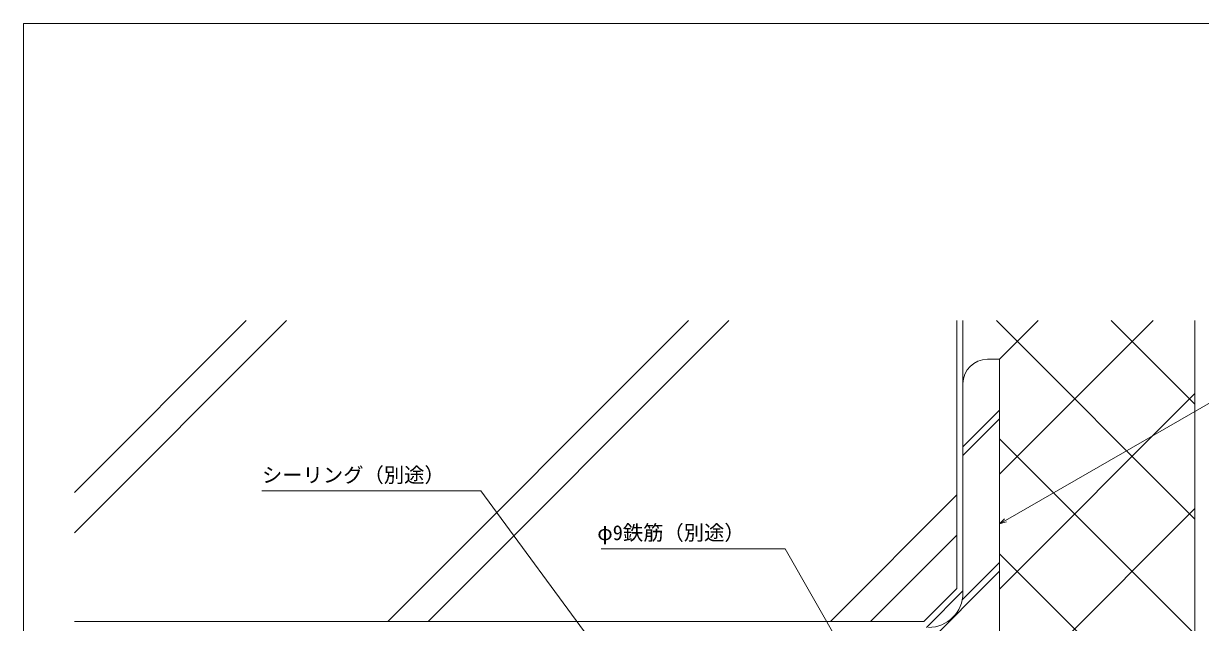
# Model space of a CAD drawing. Units: millimetres, scale not verified. Extents: x -594 to 539, y -420 to 386.
# Drawn here: x -590 to -300.3, y 234.6 to 382 of the extents above; entities that cross this region are included whole.
import ezdxf
from ezdxf.enums import TextEntityAlignment as Align

# ---------------------------------------------------------------- set-up
doc = ezdxf.new("R2010")
doc.units = ezdxf.units.MM
doc.header["$LTSCALE"] = 2
for name, color, linetype, lineweight in [('0-1_YKK_ZWAK', 7, 'Continuous', 9), ('0-7_YKK_D', 6, 'Continuous', 9), ('0-8_YSS_K', 3, 'Continuous', 9), ('0-9_YSS_KE', 3, 'Continuous', 9)]:
    doc.layers.add(name, color=color, linetype=linetype, lineweight=lineweight)
doc.styles.add('ＭＳ ゴシック', font='')
doc.styles.get('ＭＳ ゴシック').set_extended_font_data('MS Gothic')

msp = doc.modelspace()

# ---------------------------------------------------------------- linework, layer by layer
at = {"layer": '0-1_YKK_ZWAK'}
for p in [(-590, -368), (510, 382)]:
    msp.add_line(p, (-590, 382), dxfattribs=at)
at = {"layer": '0-7_YKK_D'}
for p, q in [((-348.283, 259.762), (-290.337, 293.096)), ((-477.416, 266.99), (-531.316, 266.99)), ((-445.049, 222.988), (-477.416, 266.99)), ((-349.757, 258.914), (-348.511, 260.157)), ((-349.757, 258.914), (-348.283, 259.762)), ((-348.056, 259.367), (-349.757, 258.914)), ((-402.55, 252.791), (-447.81, 252.791)), ((-384.197, 220.641), (-402.55, 252.791))]:
    msp.add_line(p, q, dxfattribs=at)
at = {"layer": '0-8_YSS_K'}
for p, q in [((-577.48, 266.62), (-535.184, 308.916)), ((-577.48, 256.721), (-525.285, 308.916)), ((-500.296, 234.91), (-426.29, 308.916)), ((-490.397, 234.91), (-416.391, 308.916)), ((-360.257, 243.031), (-360.257, 308.916)), ((-301.657, 260.025), (-350.547, 308.916)), ((-349.757, 271.122), (-311.963, 308.916)), ((-349.757, 299.406), (-340.247, 308.916)), ((-301.657, 288.309), (-322.263, 308.916)), ((-349.757, 299.41), (-352.757, 299.41)), ((-349.757, 224.41), (-349.757, 299.41)), ((-358.757, 293.41), (-358.757, 241.91)), ((-349.757, 242.838), (-301.657, 290.938)), ((-358.757, 277.856), (-349.757, 286.856)), ((-358.757, 275.733), (-349.757, 284.733)), ((-301.657, 231.741), (-349.757, 279.841)), ((-391.402, 234.91), (-360.257, 266.054)), ((-360.604, 203.707), (-301.657, 262.654)), ((-381.502, 234.91), (-360.257, 256.155)), ((-358.929, 240.207), (-349.757, 249.379)), ((-301.907, 203.707), (-349.757, 251.557)), ((-372.604, 224.41), (-349.757, 247.256)), ((-368.378, 234.91), (-360.257, 243.031)), ((-577.48, 234.91), (-368.378, 234.91))]:
    msp.add_line(p, q, dxfattribs=at)
for centre, radius, start, end in [((-352.757, 293.41), 6, 90, 180), ((-367.257, 241.91), 8.5, 270, 0)]:
    msp.add_arc(centre, radius, start, end, dxfattribs=at)
at = {"layer": '0-9_YSS_KE'}
for p, q in [((-358.757, 242.41), (-358.757, 308.916)), ((-301.657, 308.916), (-301.657, 203.707)), ((-358.757, 242.41), (-367.757, 233.41))]:
    msp.add_line(p, q, dxfattribs=at)

# ---------------------------------------------------------------- texts
at = {"layer": '0-7_YKK_D', "color": 4, "style": 'ＭＳ ゴシック'}
for s, p in [('シーリング（別途）', (-531.316, 267.99)), ('φ9鉄筋（別途）', (-448.77, 253.791))]:
    msp.add_text(s, height=3.666, dxfattribs=at).set_placement(p, align=Align.BOTTOM_LEFT)

doc.saveas('drawing.dxf')
